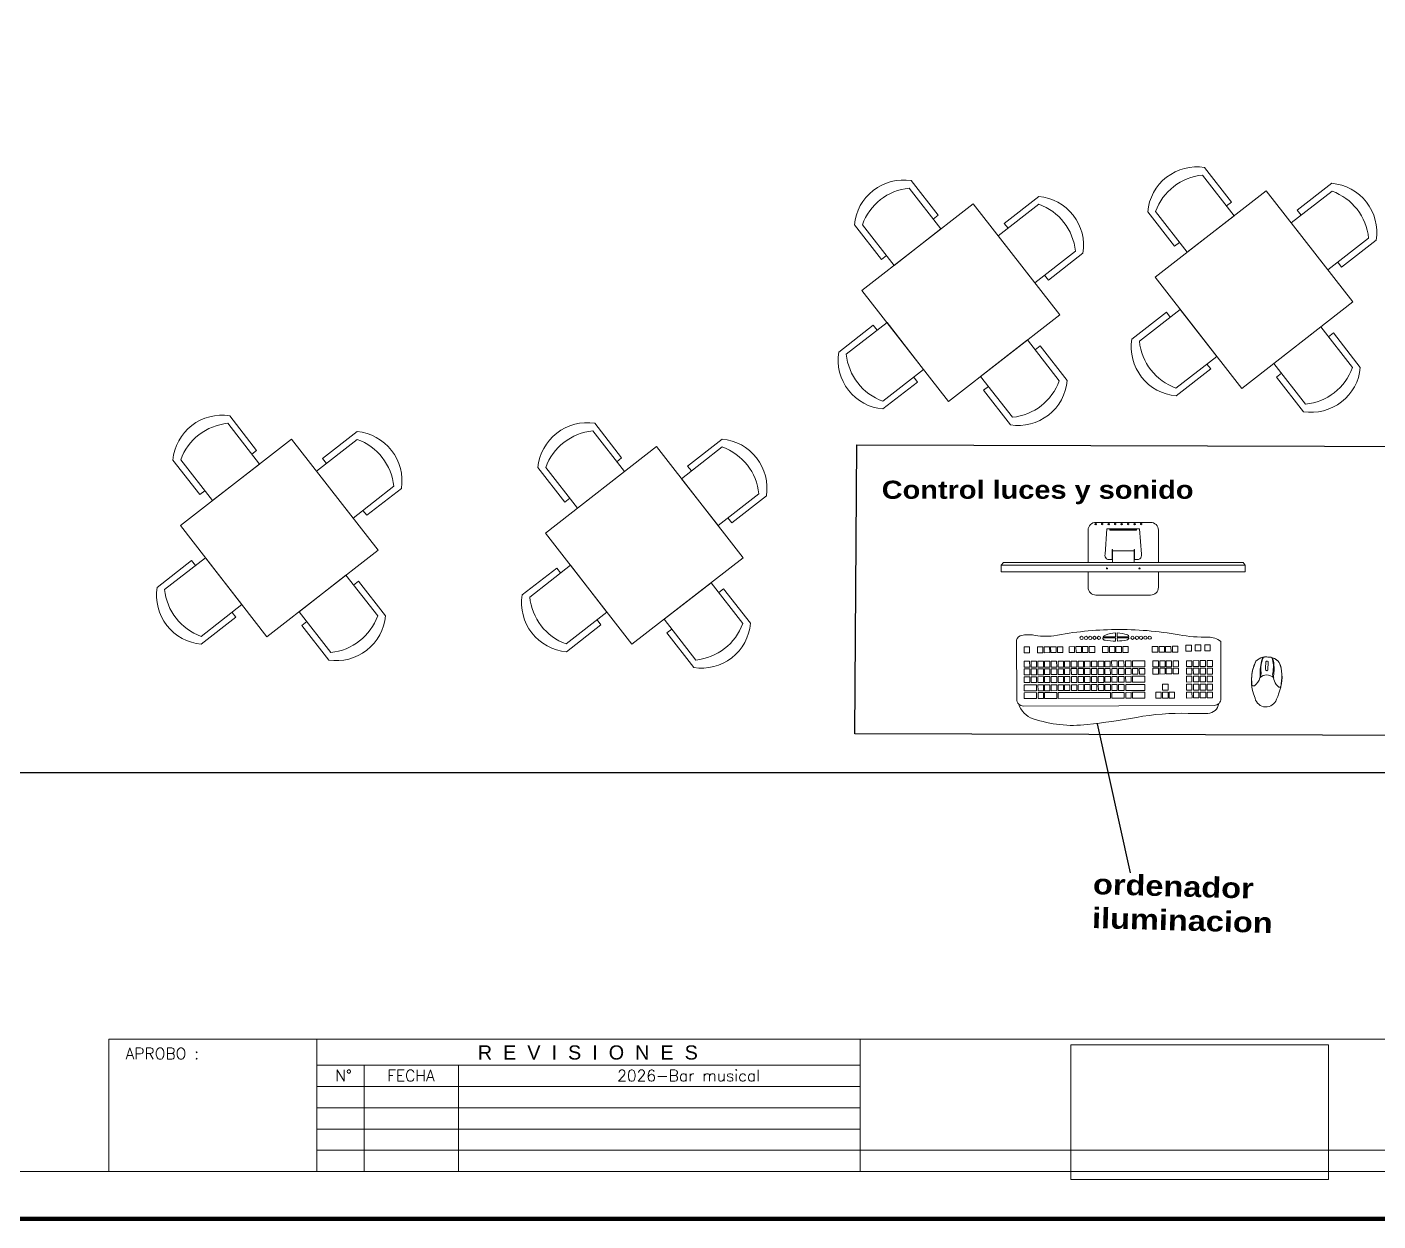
# Model space of a CAD drawing. Header units: metres. Extents: x -42301 to 31628, y -23107 to 30697.
# Drawn here: x -15961 to 10928, y -22423 to 1342 of the extents above; entities that cross this region are included whole.
import ezdxf
from ezdxf.enums import TextEntityAlignment as Align

# ---------------------------------------------------------------- set-up
doc = ezdxf.new("R2010")
doc.units = ezdxf.units.M
doc.header["$LTSCALE"] = 0.01
doc.header["$MEASUREMENT"] = 0
doc.layers.get('0').update_dxf_attribs({"lineweight": 15})
doc.layers.add('1', color=175, linetype='Continuous', lineweight=9)
for name, color, linetype in [('control de sonido', 7, 'Continuous'), ('focos', 7, 'Continuous'), ('leyenda', 7, 'Continuous')]:
    doc.layers.add(name, color=color, linetype=linetype)
doc.styles.add('ARIAL align - 3mm', font='Arial.ttf', dxfattribs={"height": 3})
doc.styles.add('Arial_Black', font='Arial Black.ttf', dxfattribs={"height": 1})
doc.styles.add('Simplex.shk', font='simplex.shx', dxfattribs={"height": 1.75})
picture_1 = doc.add_image_def('image1.png', size_in_pixel=(1640, 856))

# ---------------------------------------------------------------- blocks, each defined once
blk = doc.blocks.new('sedia 8762')
at = {"layer": '1'}
for p, q in [((44.6259, 92.5998), (44.3459, 92.5998)), ((44.7059, 92.5598), (44.3759, 92.5598)), ((44.6259, 92.5598), (44.6259, 92.5998)), ((44.7059, 92.5598), (44.7059, 92.1798)), ((44.6259, 92.1398), (44.3459, 92.1398)), ((44.7059, 92.1798), (44.3759, 92.1798)), ((44.6259, 92.1798), (44.6259, 92.1398))]:
    blk.add_line(p, q, dxfattribs=at)
for centre, radius, start, end in [((44.5604, 92.3698), 0.3145, 133.00287, 226.99713), ((44.6766, 92.3698), 0.3557, 147.71132, 212.28868)]:
    blk.add_arc(centre, radius, start, end, dxfattribs=at)
blk = doc.blocks.new('Dell S2340T 23-Inch 10-point Multi-Touch Monitor')
at = {"color": 0}
for p, q in [((-77.3, -17.2), (-77.3, -88.7)), ((-40.1, -70.4), (-36, -14.3)), ((-29.2, -14.3), (-29.2, -17.2)), ((-28.6, -14.3), (-28.6, -16.6)), ((28.6, -14.3), (28.6, -16.6)), ((29.2, -14.3), (29.2, -17.2)), ((40.1, -70.4), (36, -14.3)), ((77.3, -17.2), (77.3, -88.7)), ((-268.9, -94.4), (-264.1, -88.7)), ((-264.1, -88.7), (264.1, -88.7)), ((-24.6, -60.1), (-24.6, -82.1)), ((-24.6, -60.1), (-24, -60.1)), ((-24, -60.1), (-24, -88.7)), ((-24, -62.9), (24, -62.9)), ((24, -60.1), (24, -88.7)), ((24, -60.1), (24.6, -60.1)), ((24.6, -60.1), (24.6, -82.1)), ((268.9, -94.4), (264.1, -88.7)), ((-77.3, -108.7), (-77.3, -143.1)), ((77.3, -108.7), (77.3, -143.1))]:
    blk.add_line(p, q, dxfattribs=at)
for points in [[(-60.1, 0), (60.1, 0)], [(-36, -14.3), (36, -14.3)], [(-29.2, -17.2), (29.2, -17.2)], [(-28.6, -16.6), (28.6, -16.6)], [(-268.9, -108.7), (268.9, -108.7), (268.9, -94.4), (-268.9, -94.4), (-268.9, -108.7)], [(-60.1, -160.2), (60.1, -160.2)]]:
    blk.add_lwpolyline(points, dxfattribs=at)
for points in [[(-40.1, -70.4, 0.263666), (-36.6, -80.4), (-33.6, -82.1), (-24.6, -82.1)], [(40.1, -70.4, -0.263666), (36.6, -80.4), (33.6, -82.1), (24.6, -82.1)]]:
    blk.add_lwpolyline(points, format="xyb", dxfattribs=at)
for centre, radius in [((-60.7, -3.8), 1.73), ((-46.4, -3.8), 1.73), ((-32.1, -3.8), 1.73), ((-17.8, -3.8), 1.73), ((-3.5, -3.8), 1.73), ((10.8, -3.8), 1.73), ((25.1, -3.8), 1.73), ((39.4, -3.8), 1.73), ((-35.8, -101.6), 1.14), ((35.8, -101.6), 1.14)]:
    blk.add_circle(centre, radius, dxfattribs=at)
for centre, start, end in [((-60.1, -17.2), 90, 180), ((60.1, -17.2), 0, 90), ((-60.1, -143.1), 180, 270), ((60.1, -143.1), 270, 0)]:
    blk.add_arc(centre, 17.2, start, end, dxfattribs=at)
blk = doc.blocks.new('keyboard_top')
at = {"color": 0}
for points in [[(232.7, -75.8), (232.5, -26.1, 0.165941), (205.2, -17, -0.04592), (140.6, -11.5, 0.046884), (0, 0, 0.043941), (-135.1, -13.6, -0.081459), (-182.3, -12, 0.073722), (-205.6, -12.8, 0.278236), (-217.5, -23.3), (-217, -153.6, 0.414214), (-202, -168.5), (218.1, -167, 0.414214), (233, -151.9)], [(218.1, -167), (-202, -168.5, -0.198912), (-212.6, -164.1, 0.237087), (-180.8, -196.4, 0.110077), (-61.5, -209.4, 0.017919), (46.8, -193.4, -0.053396), (160.8, -184.8, 0.017301), (204.1, -184.6, 0.36209), (228, -163.1, -0.184401), (218.1, -167)]]:
    blk.add_lwpolyline(points, format="xyb", close=True, dxfattribs=at)
at = {"color": 0, "lineweight": 0}
for points in [[(-27.5, -18.5), (1, -18.5)], [(-26.4, -15.9), (1, -15.8)], [(0.9, -7.4), (1, -15.8)], [(1, -18.5), (1, -25.4)], [(4.3, -7.4), (4.6, -15.7)], [(4.6, -15.7), (30.2, -15.7)], [(4.6, -18.5), (30.3, -18.4)], [(4.6, -18.5), (4.8, -25.4)], [(-200.6, -38.1), (-188.6, -38.1)], [(-200.6, -38.1), (-200.5, -51.1)], [(-200.5, -51.1), (-188.5, -51.1)], [(-188.6, -38.1), (-188.5, -51.1)], [(-171.5, -38), (-171.4, -51)], [(-171.5, -38), (-159.5, -38)], [(-171.4, -51), (-159.4, -51)], [(-159.5, -38), (-159.4, -51)], [(-156.4, -38), (-144.4, -37.9)], [(-156.4, -38), (-156.3, -51)], [(-156.3, -51), (-144.3, -50.9)], [(-144.4, -37.9), (-144.3, -50.9)], [(-142.2, -37.9), (-130.2, -37.9)], [(-142.2, -37.9), (-142.1, -50.9)], [(-142.1, -50.9), (-130.1, -50.9)], [(-130.2, -37.9), (-130.1, -50.9)], [(-127.1, -37.9), (-115.1, -37.8)], [(-127.1, -37.9), (-127.1, -50.9)], [(-127.1, -50.9), (-115.1, -50.8)], [(-115.1, -37.8), (-115.1, -50.8)], [(-101.5, -37.8), (-89.5, -37.7)], [(-101.5, -37.8), (-101.4, -50.8)], [(-101.4, -50.8), (-89.4, -50.7)], [(-89.5, -37.7), (-89.4, -50.7)], [(-86.4, -37.7), (-86.3, -50.7)], [(-86.4, -37.7), (-74.4, -37.7)], [(-86.3, -50.7), (-74.3, -50.7)], [(-74.4, -37.7), (-74.3, -50.7)], [(-72.2, -37.7), (-60.2, -37.6)], [(-72.2, -37.7), (-72.1, -50.7)], [(-72.1, -50.7), (-60.1, -50.6)], [(-60.2, -37.6), (-60.1, -50.6)], [(-57.1, -37.6), (-57, -50.6)], [(-57.1, -37.6), (-45.1, -37.6)], [(-57, -50.6), (-45, -50.6)], [(-45.1, -37.6), (-45, -50.6)], [(-27.8, -37.5), (-27.7, -50.5)], [(-27.8, -37.5), (-15.8, -37.5)], [(-27.7, -50.5), (-15.7, -50.5)], [(-15.8, -37.5), (-15.7, -50.5)], [(-12.7, -37.5), (-0.7, -37.4)], [(-12.7, -37.5), (-12.6, -50.5)], [(-12.6, -50.5), (-0.6, -50.4)], [(-0.7, -37.4), (-0.6, -50.4)], [(1.5, -37.4), (13.5, -37.4)], [(1.5, -37.4), (1.6, -50.4)], [(1.6, -50.4), (13.6, -50.4)], [(13.5, -37.4), (13.6, -50.4)], [(16.6, -37.3), (16.7, -50.3)], [(16.6, -37.3), (28.6, -37.3)], [(16.7, -50.3), (28.7, -50.3)], [(28.6, -37.3), (28.7, -50.3)], [(81.6, -37.1), (81.6, -50.1)], [(81.6, -37.1), (93.6, -37.1)], [(81.6, -50.1), (93.6, -50.1)], [(93.6, -37.1), (93.6, -50.1)], [(96.6, -37), (96.7, -50)], [(96.6, -37), (108.6, -37)], [(96.7, -50), (108.7, -50)], [(108.6, -37), (108.7, -50)], [(110.8, -37), (122.8, -37)], [(110.8, -37), (110.9, -50)], [(110.9, -50), (122.9, -50)], [(122.8, -37), (122.9, -50)], [(125.9, -36.9), (126, -49.9)], [(125.9, -36.9), (137.9, -36.9)], [(126, -49.9), (138, -49.9)], [(137.9, -36.9), (138, -49.9)], [(155.8, -34.6), (155.8, -47.6)], [(155.8, -34.6), (167.8, -34.6)], [(155.8, -47.6), (167.8, -47.6)], [(167.8, -34.6), (167.8, -47.6)], [(176.3, -34), (188.3, -33.9)], [(176.3, -34), (176.3, -47)], [(176.3, -47), (188.3, -46.9)], [(188.3, -33.9), (188.3, -46.9)], [(197.2, -33.9), (197.2, -46.9)], [(197.2, -33.9), (209.2, -33.9)], [(197.2, -46.9), (209.2, -46.9)], [(209.2, -33.9), (209.2, -46.9)], [(-200.5, -70), (-188.5, -69.9)], [(-200.5, -70), (-200.4, -83)], [(-200.4, -83), (-188.4, -82.9)], [(-200.4, -86.5), (-188.4, -86.5)], [(-200.4, -86.5), (-200.3, -99.5)], [(-188.5, -69.9), (-188.4, -82.9)], [(-188.4, -86.5), (-188.3, -99.5)], [(-185.4, -69.9), (-185.3, -82.9)], [(-185.4, -69.9), (-173.4, -69.9)], [(-185.3, -82.9), (-173.3, -82.9)], [(-185.3, -86.5), (-173.3, -86.4)], [(-185.3, -86.5), (-185.3, -99.5)], [(-173.4, -69.9), (-173.3, -82.9)], [(-173.3, -86.4), (-173.3, -99.4)], [(-170.3, -69.8), (-170.2, -82.8)], [(-170.3, -69.8), (-158.3, -69.8)], [(-170.2, -82.8), (-158.2, -82.8)], [(-170.2, -86.4), (-170.2, -99.4)], [(-170.2, -86.4), (-158.2, -86.4)], [(-158.3, -69.8), (-158.2, -82.8)], [(-158.2, -86.4), (-158.2, -99.4)], [(-156.1, -69.8), (-144.1, -69.7)], [(-156.1, -69.8), (-156, -82.8)], [(-156, -82.8), (-144, -82.7)], [(-156, -86.3), (-144, -86.3)], [(-156, -86.3), (-156, -99.3)], [(-144.1, -69.7), (-144, -82.7)], [(-144, -86.3), (-144, -99.3)], [(-141, -69.7), (-140.9, -82.7)], [(-141, -69.7), (-129, -69.7)], [(-140.9, -82.7), (-128.9, -82.7)], [(-140.9, -86.3), (-128.9, -86.2)], [(-140.9, -86.3), (-140.9, -99.3)], [(-129, -69.7), (-128.9, -82.7)], [(-128.9, -86.2), (-128.9, -99.2)], [(-125.9, -69.7), (-113.9, -69.6)], [(-125.9, -69.7), (-125.9, -82.7)], [(-125.9, -82.7), (-113.9, -82.6)], [(-125.8, -86.2), (-125.8, -99.2)], [(-125.8, -86.2), (-113.8, -86.2)], [(-113.9, -69.6), (-113.9, -82.6)], [(-113.8, -86.2), (-113.8, -99.2)], [(-111.8, -69.6), (-99.8, -69.6)], [(-111.8, -69.6), (-111.8, -82.6)], [(-111.8, -82.6), (-99.8, -82.6)], [(-111.8, -86.2), (-99.8, -86.1)], [(-111.8, -86.2), (-111.7, -99.2)], [(-99.8, -69.6), (-99.8, -82.6)], [(-99.8, -86.1), (-99.7, -99.1)], [(-96.7, -69.6), (-84.7, -69.5)], [(-96.7, -69.6), (-96.7, -82.6)], [(-96.7, -82.6), (-84.7, -82.5)], [(-96.7, -86.1), (-96.6, -99.1)], [(-96.7, -86.1), (-84.7, -86.1)], [(-84.7, -69.5), (-84.7, -82.5)], [(-84.7, -86.1), (-84.6, -99.1)], [(-81.6, -69.5), (-81.6, -82.5)], [(-81.6, -69.5), (-69.6, -69.5)], [(-81.6, -82.5), (-69.6, -82.5)], [(-81.6, -86.1), (-69.6, -86)], [(-81.6, -86.1), (-81.5, -99.1)], [(-69.6, -69.5), (-69.6, -82.5)], [(-69.6, -86), (-69.5, -99)], [(-67.5, -69.5), (-55.5, -69.4)], [(-67.5, -69.5), (-67.5, -82.5)], [(-67.5, -82.5), (-55.5, -82.4)], [(-67.5, -86), (-55.5, -86)], [(-67.5, -86), (-67.4, -99)], [(-55.5, -69.4), (-55.5, -82.4)], [(-55.5, -86), (-55.4, -99)], [(-52.4, -69.4), (-52.4, -82.4)], [(-52.4, -69.4), (-40.4, -69.4)], [(-52.4, -82.4), (-40.4, -82.4)], [(-52.4, -86), (-40.4, -85.9)], [(-52.4, -86), (-52.3, -99)], [(-40.4, -69.4), (-40.4, -82.4)], [(-40.4, -85.9), (-40.3, -98.9)], [(-37.3, -69.4), (-25.3, -69.3)], [(-37.3, -69.4), (-37.3, -82.4)], [(-37.3, -82.4), (-25.3, -82.3)], [(-37.3, -85.9), (-37.2, -98.9)], [(-37.3, -85.9), (-25.3, -85.9)], [(-25.3, -69.3), (-25.3, -82.3)], [(-25.3, -85.9), (-25.2, -98.9)], [(-22.8, -69.3), (-10.8, -69.3)], [(-22.8, -69.3), (-22.8, -82.3)], [(-22.8, -82.3), (-10.8, -82.3)], [(-22.8, -85.9), (-10.8, -85.8)], [(-22.8, -85.9), (-22.7, -98.9)], [(-10.8, -69.3), (-10.8, -82.3)], [(-10.8, -85.8), (-10.7, -98.8)], [(-7.8, -69.2), (-7.7, -82.2)], [(-7.8, -69.2), (4.2, -69.2)], [(-7.7, -82.2), (4.3, -82.2)], [(-7.7, -85.8), (-7.6, -98.8)], [(-7.7, -85.8), (4.3, -85.8)], [(4.2, -69.2), (4.3, -82.2)], [(4.3, -85.8), (4.4, -98.8)], [(7.3, -69.2), (19.3, -69.1)], [(7.3, -69.2), (7.4, -82.2)], [(7.4, -82.2), (19.4, -82.1)], [(7.4, -85.7), (7.4, -98.7)], [(7.4, -85.7), (19.4, -85.7)], [(19.3, -69.1), (19.4, -82.1)], [(19.4, -85.7), (19.4, -98.7)], [(22.9, -69.1), (34.9, -69.1)], [(22.9, -69.1), (22.9, -82.1)], [(22.9, -82.1), (34.9, -82.1)], [(22.9, -85.7), (34.9, -85.6)], [(22.9, -85.7), (23, -98.7)], [(34.9, -69.1), (34.9, -82.1)], [(34.9, -85.6), (35, -98.6)], [(38, -69.1), (65.1, -69)], [(38, -69.1), (38, -82.1)], [(38, -82.1), (65.1, -82)], [(38, -85.6), (38.1, -98.6)], [(38, -85.6), (50, -85.6)], [(50, -85.6), (50.1, -98.6)], [(53.1, -85.6), (65.1, -85.5)], [(53.1, -85.6), (53.2, -98.6)], [(65.1, -69), (65.1, -82)], [(65.1, -85.5), (65.2, -98.5)], [(83, -68.9), (83.1, -81.9)], [(83, -68.9), (95, -68.9)], [(83.1, -81.9), (95.1, -81.9)], [(83.1, -85), (83.2, -98)], [(83.1, -85), (95.1, -85)], [(95, -68.9), (95.1, -81.9)], [(95.1, -85), (95.2, -98)], [(98.1, -68.9), (110.1, -68.8)], [(98.1, -68.9), (98.1, -81.9)], [(98.1, -81.9), (110.1, -81.8)], [(98.2, -85), (110.2, -84.9)], [(98.2, -85), (98.2, -98)], [(110.1, -68.8), (110.1, -81.8)], [(110.2, -84.9), (110.2, -97.9)], [(112.3, -68.8), (124.3, -68.8)], [(112.3, -68.8), (112.3, -81.8)], [(112.3, -81.8), (124.3, -81.8)], [(112.4, -84.9), (124.4, -84.9)], [(112.4, -84.9), (112.4, -97.9)], [(124.3, -68.8), (124.3, -81.8)], [(124.4, -84.9), (124.4, -97.9)], [(127.4, -68.8), (139.4, -68.7)], [(127.4, -68.8), (127.4, -81.8)], [(127.4, -81.8), (139.4, -81.7)], [(127.5, -84.9), (139.5, -84.8)], [(127.5, -84.9), (127.5, -97.9)], [(139.4, -68.7), (139.4, -81.7)], [(139.5, -84.8), (139.5, -97.8)], [(156.9, -68.6), (156.9, -81.6)], [(156.9, -68.6), (168.9, -68.6)], [(156.9, -81.6), (168.9, -81.6)], [(156.9, -85.2), (157, -98.2)], [(156.9, -85.2), (168.9, -85.2)], [(168.9, -68.6), (168.9, -81.6)], [(168.9, -85.2), (169, -98.2)], [(172, -68.6), (184, -68.5)], [(172, -68.6), (172, -81.6)], [(172, -81.6), (184, -81.5)], [(172, -85.1), (184, -85.1)], [(172, -85.1), (172.1, -98.1)], [(184, -68.5), (184, -81.5)], [(184, -85.1), (184.1, -98.1)], [(187.1, -68.5), (187.1, -81.5)], [(187.1, -68.5), (199.1, -68.5)], [(187.1, -81.5), (199.1, -81.5)], [(187.1, -85.1), (199.1, -85)], [(187.1, -85.1), (187.2, -98.1)], [(199.1, -68.5), (199.1, -81.5)], [(199.1, -85), (199.2, -98)], [(202.2, -68.5), (214.2, -68.4)], [(202.2, -68.5), (202.2, -81.5)], [(202.2, -81.5), (214.2, -81.4)], [(202.2, -85), (202.3, -98)], [(202.2, -85), (214.2, -85)], [(214.2, -68.4), (214.2, -81.4)], [(214.2, -85), (214.3, -98)], [(-200.3, -99.5), (-188.3, -99.5)], [(-200.3, -103.9), (-188.3, -103.9)], [(-200.3, -103.9), (-200.3, -116.9)], [(-200.3, -116.9), (-188.3, -116.9)], [(-188.3, -103.9), (-188.3, -116.9)], [(-185.3, -99.5), (-173.3, -99.4)], [(-185.2, -103.8), (-173.2, -103.8)], [(-185.2, -103.8), (-185.2, -116.8)], [(-185.2, -116.8), (-173.2, -116.8)], [(-173.2, -103.8), (-173.2, -116.8)], [(-170.2, -99.4), (-158.2, -99.4)], [(-170.2, -103.8), (-158.2, -103.7)], [(-170.2, -103.8), (-170.1, -116.8)], [(-170.1, -116.8), (-158.1, -116.7)], [(-158.2, -103.7), (-158.1, -116.7)], [(-156, -99.3), (-144, -99.3)], [(-156, -103.7), (-144, -103.7)], [(-156, -103.7), (-155.9, -116.7)], [(-155.9, -116.7), (-143.9, -116.7)], [(-144, -103.7), (-143.9, -116.7)], [(-140.9, -99.3), (-128.9, -99.2)], [(-140.9, -103.7), (-128.9, -103.6)], [(-140.9, -103.7), (-140.8, -116.7)], [(-140.8, -116.7), (-128.8, -116.6)], [(-128.9, -103.6), (-128.8, -116.6)], [(-125.8, -99.2), (-113.8, -99.2)], [(-125.8, -103.6), (-113.8, -103.6)], [(-125.8, -103.6), (-125.7, -116.6)], [(-125.7, -116.6), (-113.7, -116.6)], [(-113.8, -103.6), (-113.7, -116.6)], [(-111.7, -99.2), (-99.7, -99.1)], [(-111.7, -103.6), (-99.7, -103.5)], [(-111.7, -103.6), (-111.6, -116.6)], [(-111.6, -116.6), (-99.6, -116.5)], [(-99.7, -103.5), (-99.6, -116.5)], [(-96.6, -99.1), (-84.6, -99.1)], [(-96.6, -103.5), (-84.6, -103.5)], [(-96.6, -103.5), (-96.6, -116.5)], [(-96.6, -116.5), (-84.6, -116.5)], [(-84.6, -103.5), (-84.6, -116.5)], [(-81.5, -99.1), (-69.5, -99)], [(-81.5, -103.5), (-69.5, -103.4)], [(-81.5, -103.5), (-81.5, -116.5)], [(-81.5, -116.5), (-69.5, -116.4)], [(-69.5, -103.4), (-69.5, -116.4)], [(-67.4, -99), (-55.4, -99)], [(-67.4, -103.4), (-55.4, -103.4)], [(-67.4, -103.4), (-67.3, -116.4)], [(-67.3, -116.4), (-55.3, -116.4)], [(-55.4, -103.4), (-55.3, -116.4)], [(-52.3, -99), (-40.3, -98.9)], [(-52.3, -103.4), (-40.3, -103.3)], [(-52.3, -103.4), (-52.3, -116.4)], [(-52.3, -116.4), (-40.3, -116.3)], [(-40.3, -103.3), (-40.3, -116.3)], [(-37.2, -98.9), (-25.2, -98.9)], [(-37.2, -103.3), (-25.2, -103.3)], [(-37.2, -103.3), (-37.2, -116.3)], [(-37.2, -116.3), (-25.2, -116.3)], [(-25.2, -103.3), (-25.2, -116.3)], [(-22.7, -98.9), (-10.7, -98.8)], [(-22.7, -103.2), (-10.7, -103.2)], [(-22.7, -103.2), (-22.7, -116.2)], [(-22.7, -116.2), (-10.7, -116.2)], [(-10.7, -103.2), (-10.7, -116.2)], [(-7.6, -98.8), (4.4, -98.8)], [(-7.6, -103.2), (4.4, -103.1)], [(-7.6, -103.2), (-7.6, -116.2)], [(-7.6, -116.2), (4.4, -116.1)], [(4.4, -103.1), (4.4, -116.1)], [(7.4, -98.7), (19.4, -98.7)], [(7.5, -103.1), (19.5, -103.1)], [(7.5, -103.1), (7.5, -116.1)], [(7.5, -116.1), (19.5, -116.1)], [(19.5, -103.1), (19.5, -116.1)], [(23, -98.7), (35, -98.6)], [(23, -103.1), (35, -103)], [(23, -103.1), (23.1, -116.1)], [(23.1, -116.1), (35.1, -116)], [(35, -103), (35.1, -116)], [(38.1, -98.6), (50.1, -98.6)], [(38.1, -103), (65.2, -102.9)], [(38.1, -103), (38.1, -116)], [(38.1, -116), (65.2, -115.9)], [(53.2, -98.6), (65.2, -98.5)], [(65.2, -102.9), (65.2, -115.9)], [(83.2, -98), (95.2, -98)], [(98.2, -98), (110.2, -97.9)], [(112.4, -97.9), (124.4, -97.9)], [(127.5, -97.9), (139.5, -97.8)], [(157, -98.2), (169, -98.2)], [(157, -102.6), (169, -102.5)], [(157, -102.6), (157, -115.6)], [(157, -115.6), (169, -115.5)], [(169, -102.5), (169, -115.5)], [(172.1, -98.1), (184.1, -98.1)], [(172.1, -102.5), (184.1, -102.5)], [(172.1, -102.5), (172.2, -115.5)], [(172.2, -115.5), (184.2, -115.5)], [(184.1, -102.5), (184.2, -115.5)], [(187.2, -98.1), (199.2, -98)], [(187.2, -102.5), (199.2, -102.4)], [(187.2, -102.5), (187.2, -115.5)], [(187.2, -115.5), (199.2, -115.4)], [(199.2, -102.4), (199.2, -115.4)], [(202.3, -98), (214.3, -98)], [(202.3, -102.4), (214.3, -102.4)], [(202.3, -102.4), (202.3, -115.4)], [(202.3, -115.4), (214.3, -115.4)], [(214.3, -102.4), (214.3, -115.4)], [(-200.3, -121.9), (-173.2, -121.8)], [(-200.3, -121.9), (-200.2, -134.9)], [(-200.2, -134.9), (-173.1, -134.8)], [(-200.2, -139.1), (-173.1, -139)], [(-200.2, -139.1), (-200.2, -152.1)], [(-173.2, -121.8), (-173.1, -134.8)], [(-173.1, -139), (-173.1, -152)], [(-170.1, -121.8), (-158.1, -121.7)], [(-170.1, -121.8), (-170, -134.8)], [(-170, -134.8), (-158, -134.7)], [(-170, -139), (-158, -138.9)], [(-170, -139), (-170, -152)], [(-158.1, -121.7), (-158, -134.7)], [(-158, -138.9), (-158, -151.9)], [(-155.9, -121.7), (-143.9, -121.7)], [(-155.9, -121.7), (-155.8, -134.7)], [(-155.8, -134.7), (-143.8, -134.7)], [(-155.8, -138.9), (-128.7, -138.8)], [(-155.8, -138.9), (-155.8, -151.9)], [(-143.9, -121.7), (-143.8, -134.7)], [(-140.8, -121.7), (-128.8, -121.6)], [(-140.8, -121.7), (-140.8, -134.7)], [(-140.8, -134.7), (-128.8, -134.6)], [(-128.8, -121.6), (-128.8, -134.6)], [(-128.7, -138.8), (-128.7, -151.8)], [(-125.7, -121.6), (-125.7, -134.6)], [(-125.7, -121.6), (-113.7, -121.6)], [(-125.7, -134.6), (-113.7, -134.6)], [(-125.6, -138.8), (-10.6, -138.4)], [(-125.6, -138.8), (-125.6, -151.8)], [(-113.7, -121.6), (-113.7, -134.6)], [(-111.6, -121.6), (-99.6, -121.5)], [(-111.6, -121.6), (-111.6, -134.6)], [(-111.6, -134.6), (-99.6, -134.5)], [(-99.6, -121.5), (-99.6, -134.5)], [(-96.5, -121.5), (-84.5, -121.5)], [(-96.5, -121.5), (-96.5, -134.5)], [(-96.5, -134.5), (-84.5, -134.5)], [(-84.5, -121.5), (-84.5, -134.5)], [(-81.4, -121.5), (-69.4, -121.4)], [(-81.4, -121.5), (-81.4, -134.5)], [(-81.4, -134.5), (-69.4, -134.4)], [(-69.4, -121.4), (-69.4, -134.4)], [(-67.3, -121.4), (-55.3, -121.4)], [(-67.3, -121.4), (-67.3, -134.4)], [(-67.3, -134.4), (-55.3, -134.4)], [(-55.3, -121.4), (-55.3, -134.4)], [(-52.2, -121.4), (-40.2, -121.3)], [(-52.2, -121.4), (-52.2, -134.4)], [(-52.2, -134.4), (-40.2, -134.3)], [(-40.2, -121.3), (-40.2, -134.3)], [(-37.2, -121.3), (-37.1, -134.3)], [(-37.2, -121.3), (-25.2, -121.3)], [(-37.1, -134.3), (-25.1, -134.3)], [(-25.2, -121.3), (-25.1, -134.3)], [(-22.6, -121.2), (-10.6, -121.2)], [(-22.6, -121.2), (-22.6, -134.2)], [(-22.6, -134.2), (-10.6, -134.2)], [(-10.6, -121.2), (-10.6, -134.2)], [(-10.6, -138.4), (-10.5, -151.4)], [(-7.6, -121.2), (4.4, -121.1)], [(-7.6, -121.2), (-7.5, -134.2)], [(-7.5, -134.2), (4.5, -134.1)], [(-7.5, -138.4), (19.6, -138.3)], [(-7.5, -138.4), (-7.5, -151.4)], [(4.4, -121.1), (4.5, -134.1)], [(7.5, -121.1), (7.6, -134.1)], [(7.5, -121.1), (19.5, -121.1)], [(7.6, -134.1), (19.6, -134.1)], [(19.5, -121.1), (19.6, -134.1)], [(19.6, -138.3), (19.6, -151.3)], [(23.1, -121.1), (65.3, -120.9)], [(23.1, -121.1), (23.1, -134.1)], [(23.1, -134.1), (65.3, -133.9)], [(23.1, -138.3), (35.1, -138.2)], [(23.1, -138.3), (23.2, -151.3)], [(35.1, -138.2), (35.2, -151.2)], [(38.2, -138.2), (65.3, -138.1)], [(38.2, -138.2), (38.3, -151.2)], [(65.3, -120.9), (65.3, -133.9)], [(65.3, -138.1), (65.4, -151.1)], [(89.3, -138.1), (101.3, -138)], [(89.3, -138.1), (89.3, -151.1)], [(101.3, -138), (101.3, -151)], [(104.3, -120.6), (104.4, -133.6)], [(104.3, -120.6), (116.3, -120.6)], [(104.4, -133.6), (116.4, -133.6)], [(104.4, -138), (116.4, -138)], [(104.4, -138), (104.4, -151)], [(116.3, -120.6), (116.4, -133.6)], [(116.4, -138), (116.4, -151)], [(118.9, -138), (130.9, -137.9)], [(118.9, -138), (118.9, -151)], [(130.9, -137.9), (130.9, -150.9)], [(157.1, -120.6), (169.1, -120.5)], [(157.1, -120.6), (157.1, -133.6)], [(157.1, -133.6), (169.1, -133.5)], [(157.1, -137.8), (169.1, -137.7)], [(157.1, -137.8), (157.2, -150.8)], [(169.1, -120.5), (169.1, -133.5)], [(169.1, -137.7), (169.2, -150.7)], [(172.2, -120.5), (184.2, -120.5)], [(172.2, -120.5), (172.2, -133.5)], [(172.2, -133.5), (184.2, -133.5)], [(172.2, -137.7), (184.2, -137.7)], [(172.2, -137.7), (172.3, -150.7)], [(184.2, -120.5), (184.2, -133.5)], [(184.2, -137.7), (184.3, -150.7)], [(187.3, -120.5), (199.3, -120.4)], [(187.3, -120.5), (187.3, -133.5)], [(187.3, -133.5), (199.3, -133.4)], [(187.3, -137.7), (199.3, -137.6)], [(187.3, -137.7), (187.4, -150.7)], [(199.3, -120.4), (199.3, -133.4)], [(199.3, -137.6), (199.4, -150.6)], [(202.4, -120.4), (202.4, -133.4)], [(202.4, -120.4), (214.4, -120.4)], [(202.4, -133.4), (214.4, -133.4)], [(202.4, -137.6), (214.4, -137.6)], [(202.4, -137.6), (202.5, -150.6)], [(214.4, -120.4), (214.4, -133.4)], [(214.4, -137.6), (214.5, -150.6)], [(-200.2, -152.1), (-173.1, -152)], [(-170, -152), (-158, -151.9)], [(-155.8, -151.9), (-128.7, -151.8)], [(-125.6, -151.8), (-10.5, -151.4)], [(-7.5, -151.4), (19.6, -151.3)], [(23.2, -151.3), (35.2, -151.2)], [(38.3, -151.2), (65.4, -151.1)], [(89.3, -151.1), (101.3, -151)], [(104.4, -151), (116.4, -151)], [(118.9, -151), (130.9, -150.9)], [(157.2, -150.8), (169.2, -150.7)], [(172.3, -150.7), (184.3, -150.7)], [(187.4, -150.7), (199.4, -150.6)], [(202.5, -150.6), (214.5, -150.6)]]:
    blk.add_lwpolyline(points, dxfattribs=at)
for points in [[(1, -25.4, -0.037715), (-22.3, -23.7, -0.328345), (-27.5, -18.5)], [(-26.4, -15.9, -0.157731), (-21.7, -12.1, -0.08747), (0.9, -7.4, -0.08747)], [(4.3, -7.4, -0.086643), (26.8, -11.9, -0.237073), (30.2, -15.7)], [(30.3, -18.4, -0.11266), (29.2, -20.7, -0.188542), (24.3, -23.6, -0.031584), (4.8, -25.4, -0.031584)]]:
    blk.add_lwpolyline(points, format="xyb", dxfattribs=at)
for centre in [(-74, -18.4), (-64.3, -18.4), (-55, -18.4), (-45.6, -18.3), (-35.9, -18.3), (38.1, -18), (47.7, -18), (57.1, -18), (66.5, -17.9), (76.2, -17.9)]:
    blk.add_circle(centre, 3.55, dxfattribs=at)

msp = doc.modelspace()

# ---------------------------------------------------------------- linework, layer by layer
at = {"linetype": 'Continuous'}
for p, q in [((-14330, -18807), (-14330, -21440)), ((-10193, -18807), (-10193, -21440)), ((621, -18807), (621, -21440)), ((-10193, -19324), (621, -19324)), ((-9253, -19324), (-9253, -21440)), ((-7372, -19324), (-7372, -21440)), ((-10193, -19747), (621, -19747)), ((-10193, -20170), (621, -20170)), ((-10193, -20593), (621, -20593)), ((-10193, -21017), (621, -21017))]:
    msp.add_line(p, q, dxfattribs=at)
msp.add_line((-14330, -18807), (30644, -18807))
at = {"color": 7, "linetype": 'Continuous', "lineweight": 0}
msp.add_line((621, -21017), (17076, -21017), dxfattribs=at)
at = {"color": 0}
msp.add_line((-41318, -21440), (30644, -21440), dxfattribs=at)
at = {"linetype": 'Continuous', "const_width": 86.7}
msp.add_lwpolyline([(31585, 30654), (-42258, 30654), (-42258, -22380), (31585, -22380)], close=True, dxfattribs=at)
for points in [[(8735, -11198, 0.241004), (8498, -11282, 0.217003), (8481, -12019, 0.752527), (8910, -12040, 0.115399), (9015, -11540, 0.099122), (8963, -11305, 0.240483), (8735, -11198)], [(8639, -11202, 0.055019), (8595, -11361, 0.050601), (8585, -11512, -0.084687), (8577, -11610, -0.175899), (8469, -11768, -0.569307), (8419, -11747, -0.064428), (8420, -11536, -0.081238), (8498, -11282, -0.150456), (8639, -11202)], [(8815, -11209, -0.141108), (8833, -11517, 0.211379), (8852, -11612, 0.412702), (8577, -11610, 0.176997), (8600, -11506, -0.141094), (8648, -11201, -0.080592), (8735, -11198, -0.075205), (8815, -11207)], [(8692, -11419), (8699, -11295, -0.837339), (8745, -11305), (8738, -11448, -1), (8690, -11446)], [(8829, -11211, -0.071754), (8861, -11409, -0.043169), (8853, -11538, 0.269309), (8954, -11796, 0.36617), (8994, -11784, 0.160325), (8963, -11305, 0.150096), (8830, -11211)]]:
    msp.add_lwpolyline(points, format="xyb", close=True)
at = {"layer": '1'}
for points in [[(8217, -5852), (6494, -3640), (8705, -1917), (10428, -4129)], [(2381, -6112), (658, -3901), (2870, -2178), (4593, -4389)], [(-11185, -10794), (-12908, -8582), (-10697, -6859), (-8974, -9071)], [(-3920, -10944), (-5643, -8732), (-3431, -7009), (-1708, -9221)]]:
    msp.add_lwpolyline(points, close=True, dxfattribs=at)
at = {"layer": 'control de sonido'}
msp.add_lwpolyline([(21458, -12785), (515, -12730), (557, -6976), (21499, -7032)], close=True, dxfattribs=at)
at = {"layer": 'focos'}
msp.add_line((5336, -12528), (5998, -15492), dxfattribs=at)
msp.add_lwpolyline([(29233, -13506), (-39222, -13506), (-39222, 26079), (29233, 26079)], close=True, dxfattribs=at)

# ---------------------------------------------------------------- block references
at = {"xscale": 9.036549975636161, "yscale": 9.036549975636161, "zscale": 9.036549975636161}
for name, p in [('Dell S2340T 23-Inch 10-point Multi-Touch Monitor', (5858, -8517)), ('keyboard_top', (5698, -10651))]:
    msp.add_blockref(name, p, dxfattribs=at)
at = {"layer": '1', "yscale": 3114.96159695761, "zscale": 3114.96159695761}
for p, xscale, rotation in [((148989, 283908), -3114.96159695761, 127.9217775336578), ((143153, 283647), -3114.96159695761, 127.9217775336578), ((-57414, 309537), 3114.96159695761, 217.9217775336578), ((-63249, 309276), 3114.96159695761, 217.9217775336578), ((-279332, 136643), -3114.96159695761, 217.9217775336578), ((-285167, 136383), -3114.96159695761, 217.9217775336578), ((321882, 61990), 3114.96159695761, 127.9217775336578), ((316047, 61730), 3114.96159695761, 127.9217775336578), ((129587, 278966), -3114.96159695761, 127.9217775336578), ((136852, 278816), -3114.96159695761, 127.9217775336578), ((-76816, 304595), 3114.96159695761, 217.9217775336578), ((-69550, 304445), 3114.96159695761, 217.9217775336578), ((-298734, 131701), -3114.96159695761, 217.9217775336578), ((-291468, 131551), -3114.96159695761, 217.9217775336578), ((302480, 57048), 3114.96159695761, 127.9217775336578), ((309746, 56898), 3114.96159695761, 127.9217775336578)]:
    msp.add_blockref('sedia 8762', p, dxfattribs=dict(at, xscale=xscale, rotation=rotation))

# ---------------------------------------------------------------- texts
at = {"style": 'Simplex.shk'}
for s, height, p in [('APROBO :', 225.7, (-13269, -19092)), ('N%%D', 225.7, (-9661, -19530)), ('FECHA', 225.7, (-8320, -19530)), ('2026-Bar musical', 225.68, (-2793, -19530))]:
    msp.add_text(s, height=height, dxfattribs=at).set_placement(p, align=Align.MIDDLE_CENTER)
at = {"linetype": 'Continuous', "style": 'ARIAL align - 3mm'}
msp.add_text('R  E  V  I  S  I  O  N  E  S ', height=282.1, dxfattribs=at).set_placement((-4744, -19069), align=Align.MIDDLE_CENTER)
at = {"layer": 'leyenda', "insert": (1051, -7688), "char_height": 360.07, "width": 6900.02, "attachment_point": 1, "style": 'Arial_Black'}
msp.add_mtext('Control luces y sonido', dxfattribs=at)
at = {"layer": 'leyenda', "insert": (5263, -15513), "char_height": 404.66, "width": 5314.36, "attachment_point": 1, "rotation": 358.3969, "style": 'Arial_Black'}
msp.add_mtext('ordenador iluminacion', dxfattribs=at)

# ---------------------------------------------------------------- pictures from other files: only their frames are drawn
image = msp.add_image(picture_1, insert=(4818, -21595), size_in_units=(5125, 2675))
image.dxf.flags = 7

doc.saveas('drawing.dxf')
